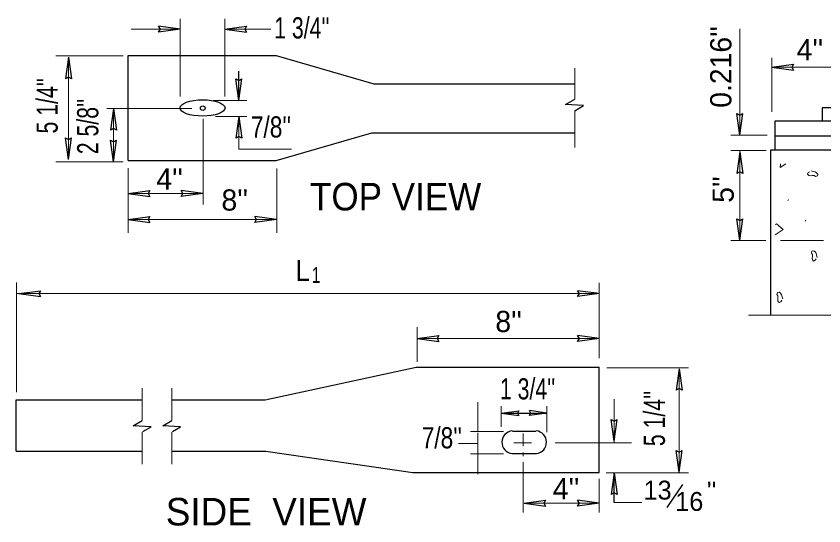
# Model space of a CAD drawing. Extents: x 927 to 1297, y 217 to 506.
# Drawn here: x 1074.8 to 1125.9, y 326.2 to 358.4 of the extents above; entities that cross this region are included whole.
import ezdxf
from ezdxf.enums import TextEntityAlignment as Align

# ---------------------------------------------------------------- set-up
doc = ezdxf.new("R2010")
doc.units = 0
doc.header["$LTSCALE"] = 0.43
doc.layers.add('1', color=7, linetype='Continuous', lineweight=25)

msp = doc.modelspace()

# ---------------------------------------------------------------- linework, layer by layer
at = {"layer": '1', "lineweight": 13}
for p, q in [((1085.2097, 353.2893), (1085.2097, 358.1972)), ((1088.0222, 353.2893), (1088.0222, 358.1972)), ((1082.1136, 357.5484), (1085.2097, 357.5484)), ((1088.0222, 357.5484), (1090.9287, 357.5484)), ((1120.5547, 350.8383), (1120.5547, 357.5618)), ((1077.3536, 355.8608), (1081.6068, 355.8608)), ((1078.1514, 349.3115), (1078.1514, 355.7671)), ((1122.5771, 352.325), (1122.5771, 355.7247)), ((1110.1212, 355.0755), (1110.1212, 353.1286)), ((1087.299, 353.0482), (1089.4067, 353.0482)), ((1080.5756, 352.5393), (1085.9329, 352.5393)), ((1080.9907, 349.1642), (1080.9907, 352.5259)), ((1087.433, 352.0303), (1089.4067, 352.0303)), ((1088.9062, 352.0303), (1088.9062, 349.9544)), ((1110.1212, 352.392), (1110.1212, 350.0698)), ((1086.6562, 346.4636), (1086.6562, 351.8831)), ((1119.9922, 350.8383), (1122.269, 350.8383)), ((1088.9062, 349.9544), (1092.2412, 349.9544)), ((1119.9922, 349.8874), (1122.2154, 349.8874)), ((1120.5547, 344.1952), (1120.5547, 349.8874)), ((1077.3536, 349.1642), (1081.6068, 349.1642)), ((1081.9149, 344.6874), (1081.9149, 348.7624)), ((1091.317, 344.6874), (1091.317, 348.7356)), ((1081.9283, 347.1678), (1086.6293, 347.1678)), ((1081.9283, 345.5213), (1091.2768, 345.5213)), ((1119.9922, 344.1952), (1122.2021, 344.1952)), ((1123.1262, 344.1952), (1125.8317, 344.1952)), ((1074.8567, 334.6057), (1074.8567, 341.53)), ((1111.6749, 336.7486), (1111.6749, 341.5118)), ((1074.8567, 340.8336), (1111.6749, 340.8336)), ((1121.0929, 339.4674), (1126.8898, 339.4674)), ((1100.17, 336.5342), (1100.17, 338.713)), ((1100.17, 337.9942), (1111.6749, 337.9942)), ((1112.1437, 336.1459), (1117.3128, 336.1459)), ((1116.7283, 329.5563), (1116.7283, 336.0923)), ((1082.8122, 332.8243), (1082.8122, 334.8579)), ((1084.6739, 332.8243), (1084.6739, 334.8579)), ((1112.6124, 331.418), (1112.6124, 334.1771)), ((1104.0139, 332.1279), (1104.0139, 333.9762)), ((1105.4872, 332.4092), (1105.4872, 333.7351)), ((1108.3667, 332.0743), (1108.3667, 333.7351)), ((1103.5337, 332.1279), (1105.6211, 332.1279)), ((1082.8122, 330.0707), (1082.8122, 332.0877)), ((1084.6739, 330.0707), (1084.6739, 332.0877)), ((1104.0139, 330.7216), (1104.0139, 332.0475)), ((1106.8667, 331.1903), (1106.8667, 331.9939)), ((1102.7817, 331.3644), (1103.9737, 331.3644)), ((1106.2774, 331.418), (1107.4024, 331.418)), ((1108.8891, 331.418), (1113.7107, 331.418)), ((1103.5337, 330.7216), (1105.6211, 330.7216)), ((1104.0139, 330.7483), (1104.0139, 329.4224)), ((1106.8667, 330.8019), (1106.8667, 330.5608)), ((1106.8667, 326.9982), (1106.8667, 330.1858)), ((1111.6749, 326.9982), (1111.6749, 329.1412)), ((1112.1035, 329.5162), (1117.3128, 329.5162)), ((1106.9202, 327.6009), (1111.6749, 327.6009)), ((1112.6124, 327.6411), (1114.3536, 327.6411))]:
    msp.add_line(p, q, dxfattribs=at)
at = {"layer": '1'}
for p, q in [((1085.2097, 357.5484), (1083.8436, 357.7359)), ((1088.0222, 357.5484), (1089.3884, 357.7359)), ((1085.2097, 357.5484), (1083.8436, 357.3609)), ((1088.0222, 357.5484), (1089.3884, 357.3609)), ((1078.1514, 355.7671), (1077.9639, 354.401)), ((1078.1514, 355.7671), (1078.3389, 354.401)), ((1081.9283, 355.8877), (1091.2635, 355.8877)), ((1081.9283, 349.2446), (1081.9283, 355.8877)), ((1091.2635, 355.8877), (1097.4378, 354.0929)), ((1122.5771, 355.151), (1123.9432, 355.3385)), ((1122.5771, 355.151), (1123.9432, 354.9635)), ((1088.9062, 353.0482), (1088.9062, 354.8832)), ((1088.9062, 353.0482), (1088.7188, 354.4144)), ((1088.9062, 353.0482), (1089.0938, 354.4144)), ((1097.4378, 354.0929), (1110.1212, 354.0929)), ((1080.9907, 352.5259), (1080.8032, 351.1598)), ((1080.9907, 352.5259), (1081.1782, 351.1598)), ((1088.9062, 352.0303), (1088.7188, 350.6642)), ((1088.9062, 352.0303), (1089.0938, 350.6642)), ((1120.5547, 350.8517), (1120.3672, 352.2179)), ((1120.5547, 350.8517), (1120.7422, 352.2179)), ((1122.778, 351.7625), (1132.0596, 351.7625)), ((1122.778, 349.9142), (1122.778, 351.7625)), ((1091.2635, 349.2446), (1097.3012, 350.9986)), ((1097.3012, 350.9986), (1110.1212, 350.9986)), ((1078.1514, 349.3115), (1077.9639, 350.6777)), ((1078.1514, 349.3115), (1078.3389, 350.6777)), ((1080.9907, 349.1642), (1080.8032, 350.5303)), ((1080.9907, 349.1642), (1081.1782, 350.5303)), ((1122.778, 350.7982), (1132.4882, 350.7982)), ((1120.5547, 349.7937), (1120.3672, 348.4276)), ((1120.5547, 349.7937), (1120.7422, 348.4276)), ((1122.5101, 349.9142), (1134.6981, 349.9142)), ((1122.5101, 339.4674), (1122.5101, 349.9142)), ((1081.9283, 349.2446), (1091.2635, 349.2446)), ((1081.9283, 347.1678), (1083.2944, 347.3553)), ((1081.9283, 347.1678), (1083.2944, 346.9803)), ((1086.6293, 347.1678), (1085.2632, 347.3553)), ((1086.6293, 347.1678), (1085.2632, 346.9803)), ((1081.9283, 345.5213), (1083.2944, 345.7088)), ((1081.9283, 345.5213), (1083.2944, 345.3337)), ((1091.2768, 345.5213), (1089.9108, 345.7088)), ((1091.2768, 345.5213), (1089.9108, 345.3337)), ((1120.5547, 344.1952), (1120.3672, 345.5614)), ((1120.5547, 344.1952), (1120.7422, 345.5614)), ((1075.0178, 340.8336), (1076.3839, 341.0211)), ((1075.0178, 340.8336), (1076.3839, 340.646)), ((1111.6749, 340.8336), (1110.3087, 341.0211)), ((1111.6749, 340.8336), (1110.3087, 340.646)), ((1100.17, 337.9942), (1101.5362, 338.1817)), ((1100.17, 337.9942), (1101.5362, 337.8067)), ((1111.6749, 337.9942), (1110.3087, 338.1817)), ((1111.6749, 337.9942), (1110.3087, 337.8067)), ((1090.5804, 334.1235), (1100.1031, 336.1994)), ((1100.1031, 336.1994), (1111.6749, 336.1994)), ((1116.7283, 336.0923), (1116.5408, 334.7262)), ((1116.7283, 336.0923), (1116.9158, 334.7262)), ((1074.8432, 330.8823), (1074.8432, 334.1235)), ((1074.8432, 334.1235), (1082.8122, 334.1235)), ((1084.6739, 334.1235), (1090.5804, 334.1235)), ((1105.4872, 333.2931), (1108.3667, 333.2931)), ((1105.5006, 333.2931), (1106.5988, 333.4404)), ((1105.5006, 333.2931), (1106.5988, 333.1324)), ((1108.3533, 333.2931), (1107.2685, 333.4538)), ((1108.3533, 333.2931), (1107.2685, 333.1457)), ((1112.6124, 331.5123), (1112.4249, 332.8784)), ((1112.6124, 331.5123), (1112.7999, 332.8784)), ((1106.1837, 332.1547), (1107.6703, 332.1547)), ((1074.8432, 330.8823), (1082.8122, 330.8823)), ((1084.6739, 330.8823), (1090.6206, 330.8823)), ((1090.6206, 330.8823), (1099.8888, 329.5296)), ((1106.1702, 330.735), (1107.7105, 330.735)), ((1116.7283, 329.5563), (1116.5408, 330.9225)), ((1116.7283, 329.5563), (1116.9158, 330.9225)), ((1112.6124, 329.5162), (1112.4249, 328.1501)), ((1112.6124, 327.6411), (1112.6124, 329.5162)), ((1112.6124, 329.5162), (1112.7999, 328.1501)), ((1115.9727, 327.3193), (1116.9603, 328.7776)), ((1106.9202, 327.6009), (1108.2864, 327.7884)), ((1106.9202, 327.6009), (1108.2864, 327.4134)), ((1111.6749, 327.6009), (1110.3087, 327.7884)), ((1111.6749, 327.6009), (1110.3087, 327.4134))]:
    msp.add_line(p, q, dxfattribs=at)
for points in [[(1083.8436, 357.3609), (1083.9507, 357.5484), (1083.8436, 357.7359)], [(1089.3884, 357.7359), (1089.2812, 357.5484), (1089.3884, 357.3609)], [(1123.9432, 355.3385), (1123.8361, 355.151), (1123.9432, 354.9635)], [(1078.3389, 354.401), (1078.1514, 354.5082), (1077.9639, 354.401)], [(1088.7188, 354.4144), (1088.9062, 354.3073), (1089.0938, 354.4144)], [(1110.1212, 352.392), (1110.6704, 352.7134), (1109.5453, 352.7804), (1110.1212, 353.1153)], [(1120.3672, 352.2179), (1120.5547, 352.1107), (1120.7422, 352.2179)], [(1081.1782, 351.1598), (1080.9907, 351.2669), (1080.8032, 351.1598)], [(1077.9639, 350.6777), (1078.1514, 350.5705), (1078.3389, 350.6777)], [(1080.8032, 350.5303), (1080.9907, 350.4232), (1081.1782, 350.5303)], [(1089.0938, 350.6642), (1088.9062, 350.7714), (1088.7188, 350.6642)], [(1120.7422, 348.4276), (1120.5547, 348.5347), (1120.3672, 348.4276)], [(1083.2944, 347.3553), (1083.1872, 347.1678), (1083.2944, 346.9803)], [(1085.2632, 346.9803), (1085.3704, 347.1678), (1085.2632, 347.3553)], [(1083.2944, 345.7088), (1083.1872, 345.5213), (1083.2944, 345.3337)], [(1089.9108, 345.3337), (1090.0179, 345.5213), (1089.9108, 345.7088)], [(1120.3672, 345.5614), (1120.5547, 345.4543), (1120.7422, 345.5614)], [(1076.3839, 341.0211), (1076.2767, 340.8336), (1076.3839, 340.646)], [(1110.3087, 340.646), (1110.4159, 340.8336), (1110.3087, 341.0211)], [(1101.5362, 338.1817), (1101.429, 337.9942), (1101.5362, 337.8067)], [(1110.3087, 337.8067), (1110.4159, 337.9942), (1110.3087, 338.1817)], [(1099.8888, 329.5296), (1111.6749, 329.5296), (1111.6749, 336.1994)], [(1116.9158, 334.7262), (1116.7283, 334.8333), (1116.5408, 334.7262)], [(1106.5988, 333.4404), (1106.5051, 333.2931), (1106.5988, 333.1324)], [(1107.2685, 333.1457), (1107.3488, 333.2931), (1107.2685, 333.4538)], [(1082.8524, 332.1279), (1083.3614, 332.4225), (1082.2363, 332.4895), (1082.8122, 332.8243)], [(1084.7141, 332.1279), (1085.2231, 332.4225), (1084.098, 332.4895), (1084.6739, 332.8243)], [(1112.4249, 332.8784), (1112.6124, 332.7713), (1112.7999, 332.8784)], [(1116.5408, 330.9225), (1116.7283, 330.8153), (1116.9158, 330.9225)], [(1112.7999, 328.1501), (1112.6124, 328.2572), (1112.4249, 328.1501)], [(1108.2864, 327.7884), (1108.1792, 327.6009), (1108.2864, 327.4134)], [(1110.3087, 327.4134), (1110.4159, 327.6009), (1110.3087, 327.7884)]]:
    msp.add_lwpolyline(points, dxfattribs=at)
at = {"layer": '1', "lineweight": 13}
for points in [[(1122.5771, 355.151), (1127.2513, 355.151), (1132.0462, 355.151)], [(1123.1116, 349.0276), (1123.107, 348.8032), (1123.45, 349.0276)], [(1125.0552, 348.6024), (1125.1921, 348.5567), (1125.3135, 348.5266), (1125.4049, 348.466), (1125.4809, 348.3897), (1125.4503, 348.2682), (1125.3292, 348.2379), (1125.2375, 348.2987), (1125.1163, 348.2984), (1125.0097, 348.2835), (1124.9035, 348.2987), (1124.8277, 348.3746), (1124.8732, 348.4811), (1124.964, 348.5417)], [(1123.5811, 346.693), (1123.6341, 346.7827), (1123.6341, 346.7869)], [(1124.7249, 345.482), (1124.6719, 345.3923), (1124.6718, 345.3883)], [(1122.787, 344.5517), (1123.293, 344.8827), (1122.8677, 345.2476), (1122.787, 345.2072)], [(1125.4423, 343.1237), (1125.3968, 343.2604), (1125.3662, 343.3821), (1125.3056, 343.4732), (1125.2292, 343.5494), (1125.108, 343.5188), (1125.0777, 343.3972), (1125.1382, 343.3057), (1125.1382, 343.1846), (1125.1231, 343.078), (1125.1382, 342.9719), (1125.2143, 342.8957), (1125.3207, 342.9415), (1125.3816, 343.0325)], [(1123.2613, 340.5056), (1123.2158, 340.6422), (1123.1854, 340.7638), (1123.1247, 340.8551), (1123.0489, 340.9308), (1122.9273, 340.9006), (1122.8967, 340.7791), (1122.9575, 340.6878), (1122.9575, 340.5664), (1122.9423, 340.4597), (1122.9575, 340.3537), (1123.0336, 340.2776), (1123.14, 340.3232), (1123.2005, 340.4142)]]:
    msp.add_lwpolyline(points, dxfattribs=at)
at = {"layer": '1'}
msp.add_lwpolyline([(1125.7513, 351.7625), (1128.6978, 351.7625), (1128.6978, 352.5661), (1125.7513, 352.5661)], close=True, dxfattribs=at)
msp.add_circle((1086.6294, 352.5527), 0.1442, dxfattribs=at)
for centre, start, end in [((1106.2473, 331.4507), 96.1351, 262.79398), ((1107.62, 331.4507), 277.20602, 83.8649)]:
    msp.add_arc(centre, 0.7215, start, end, dxfattribs=at)
msp.add_ellipse((1086.616, 352.5661), major_axis=(1.4197, 0), ratio=0.363302, dxfattribs=at)

# ---------------------------------------------------------------- texts
for s, height, width, p in [("1 3/4''", 1.339, 0.75, (1092.8895, 356.9577)), ("7/8''", 1.339, 0.8, (1090.9364, 350.6983)), ('TOP VIEW', 1.741, 0.95, (1098.8109, 346.0923)), ('L ', 1.339, 0.9, (1093.162, 341.6237)), ('1', 1.004, 0.7, (1093.7881, 341.5166)), ("1 3/4''", 1.339, 0.75, (1107.1465, 334.1517)), ("7/8''", 1.339, 0.8, (1101.7273, 331.0593))]:
    msp.add_text(s, height=height, dxfattribs=dict(at, width=width)).set_placement(p, align=Align.CENTER)
for s, p in [("0.216''", (1120.0189, 355.1589)), ("5''", (1120.1662, 347.4145))]:
    msp.add_text(s, height=1.339, rotation=90, dxfattribs=at).set_placement(p, align=Align.CENTER)
for s, height, p in [("4''", 1.339, (1124.9793, 355.5796)), ("4''", 1.339, (1084.5353, 347.409)), ("8''", 1.339, (1088.6508, 346.0822)), ("8''", 1.339, (1105.9489, 338.4083)), ("4''", 1.339, (1109.5778, 327.8391)), ('13', 1.194, (1115.3556, 327.8229)), ("''", 1.194, (1118.7707, 327.7679)), ('16', 1.194, (1117.358, 327.1076)), ('SIDE  VIEW', 1.741, (1090.6328, 326.1878))]:
    msp.add_text(s, height=height, dxfattribs=at).set_placement(p, align=Align.CENTER)
at = {"layer": '1', "width": 0.75}
for s, p in [("5 1/4''", (1077.4683, 352.7043)), ("2 5/8''", (1080.0322, 351.3935)), ("5 1/4''", (1115.8218, 332.9469))]:
    msp.add_text(s, height=1.339, rotation=90, dxfattribs=at).set_placement(p, align=Align.CENTER)

doc.saveas('drawing.dxf')
